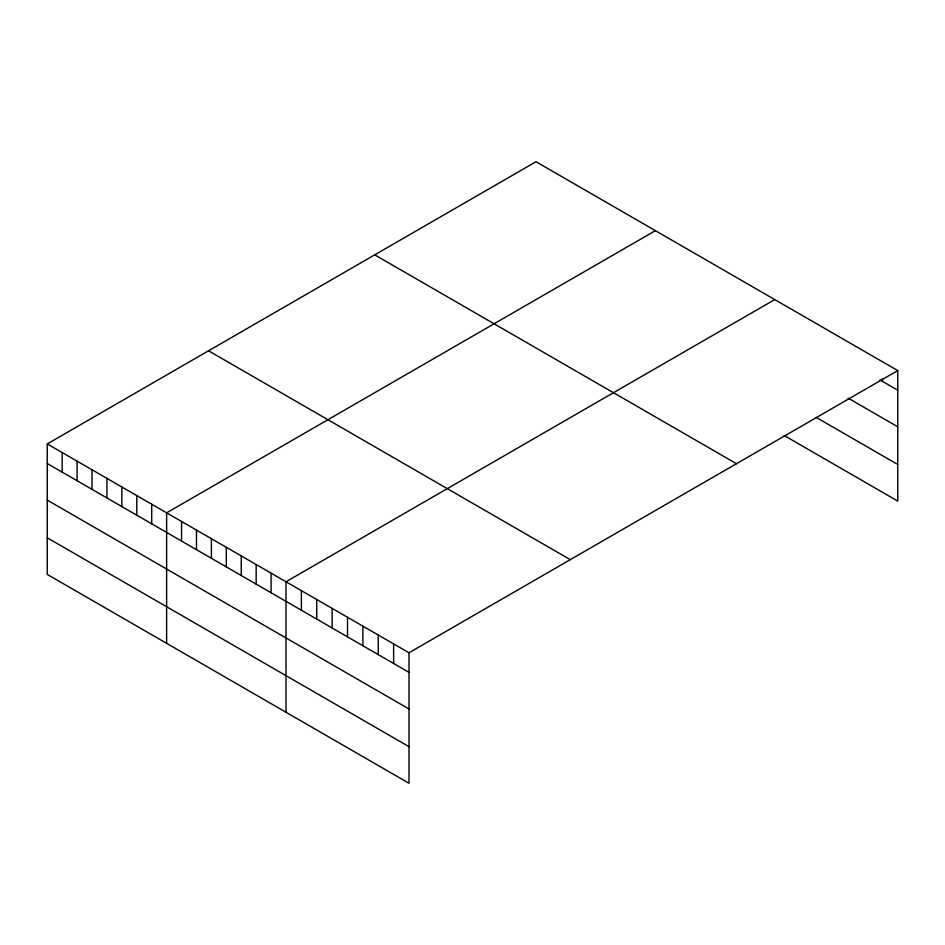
<?xml version="1.0" encoding="UTF-8"?>
<svg xmlns="http://www.w3.org/2000/svg" width="945" height="945" viewBox="0 0 945 945"><rect width="100%" height="100%" fill="white"/><g stroke="black" fill="none" stroke-linecap="round" stroke-linejoin="round"><path stroke-width="1.42" d="M47.25 443.914L408.996 652.771L408.996 783.263L47.25 574.406L47.25 443.914L536.004 161.737L897.75 370.594L897.75 501.086L784.22 435.527M655.381 230.663L166.627 512.84L166.627 643.321M774.758 299.589L286.004 581.766L286.004 712.246M408.996 652.771L897.75 370.594M880.008 379.949L897.75 390.19M848.078 398.105L897.75 426.786M816.149 417.371L897.75 464.491M374.716 254.855L736.462 463.711M208.538 350.796L570.284 559.653M47.25 463.511L408.996 672.367M47.25 500.106L408.996 708.963M47.25 537.811L408.996 746.668M882.37 378.508L882.37 381.308M393.628 643.899L393.628 663.484M378.248 635.016L378.248 654.613M362.88 626.145L362.88 645.742M347.5 617.274L347.5 636.859M332.132 608.391L332.132 627.988M316.752 599.52L316.752 619.105M301.384 590.637L301.384 610.234M271.085 573.142L271.085 592.739M256.166 564.531L256.166 584.128M241.235 555.92L241.235 575.505M226.316 547.297L226.316 566.894M211.397 538.685L211.397 558.282M196.477 530.074L196.477 549.659M181.546 521.451L181.546 541.048M151.708 504.228L151.708 523.813M136.789 495.605L136.789 515.202M121.858 486.994L121.858 506.591M106.939 478.383L106.939 497.968M92.019 469.759L92.019 489.356M77.1 461.148L77.1 480.745M62.169 452.537L62.169 472.122"/></g></svg>
